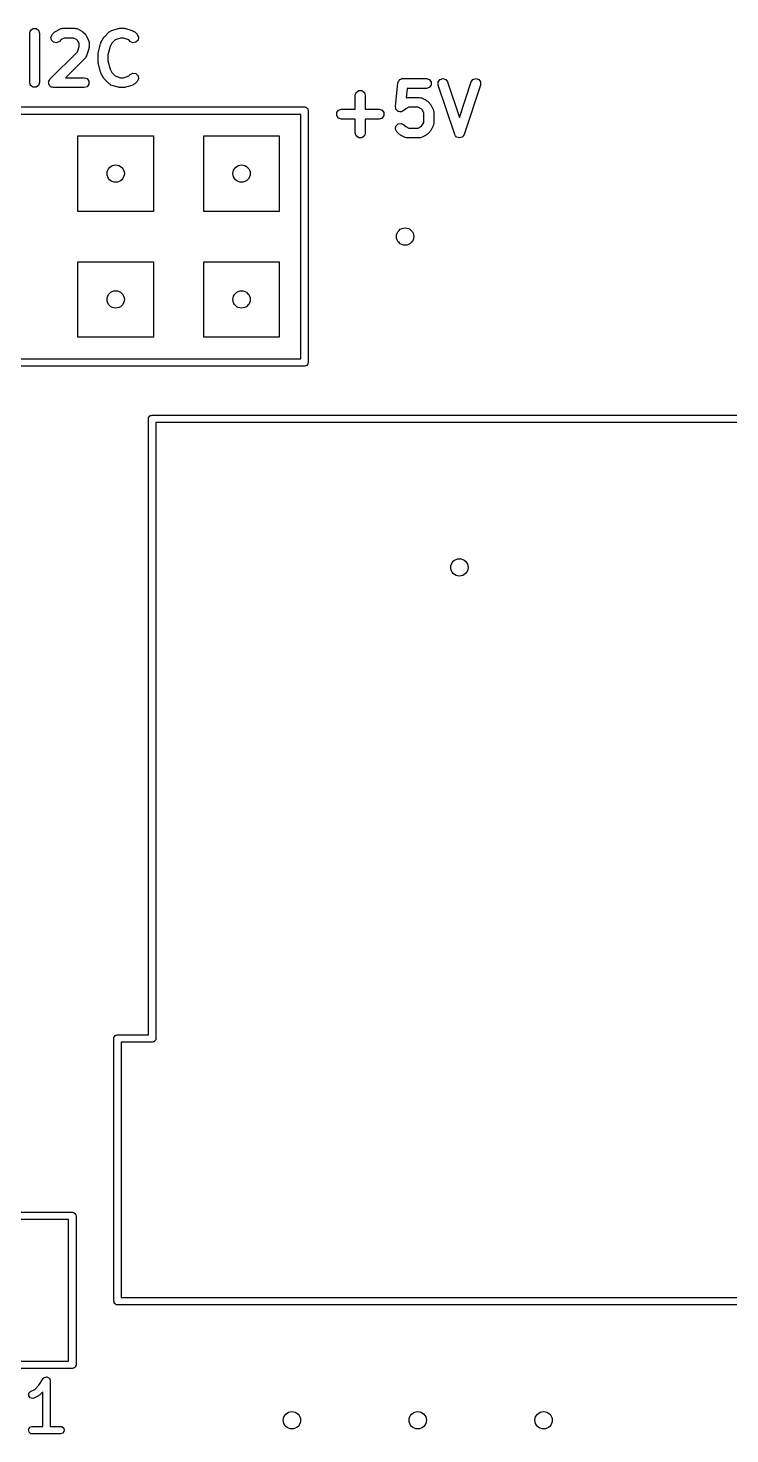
# Model space of a CAD drawing. Extents: x -0.01 to 2.5, y -0.97 to 0.18.
# Drawn here: x 0.69 to 1.248, y -0.941 to 0.176 of the extents above; entities that cross this region are included whole.
import ezdxf

# ---------------------------------------------------------------- set-up
doc = ezdxf.new("R2010")
doc.units = 0
doc.header["$MEASUREMENT"] = 0
doc.layers.add('BLACK', color=7, linetype='CONTINUOUS')

msp = doc.modelspace()

# ---------------------------------------------------------------- linework, layer by layer
at = {"layer": 'BLACK', "linetype": 'CONTINUOUS'}
for p, q in [((0.6917, 0.1716), (0.6924, 0.1739)), ((0.6917, 0.1322), (0.6917, 0.1716)), ((0.6924, 0.1739), (0.6944, 0.1753)), ((0.6944, 0.1753), (0.6968, 0.1753)), ((0.6968, 0.1753), (0.6988, 0.1739)), ((0.6988, 0.1739), (0.6996, 0.1716)), ((0.6996, 0.1716), (0.6996, 0.1322)), ((0.7086, 0.1684), (0.7097, 0.1706)), ((0.709, 0.166), (0.7086, 0.1684)), ((0.7097, 0.1706), (0.7116, 0.1725)), ((0.7116, 0.1725), (0.7122, 0.1728)), ((0.7122, 0.1728), (0.7126, 0.1732)), ((0.7126, 0.1732), (0.7164, 0.1751)), ((0.7164, 0.1751), (0.7173, 0.1752)), ((0.719, 0.1676), (0.7167, 0.1665)), ((0.7173, 0.1752), (0.7181, 0.1755)), ((0.7181, 0.1755), (0.7275, 0.1755)), ((0.7266, 0.1676), (0.719, 0.1676)), ((0.7289, 0.1665), (0.7266, 0.1676)), ((0.7275, 0.1755), (0.7284, 0.1752)), ((0.7284, 0.1752), (0.7293, 0.1751)), ((0.7293, 0.1751), (0.733, 0.1732)), ((0.733, 0.1732), (0.7335, 0.1728)), ((0.7335, 0.1728), (0.734, 0.1725)), ((0.734, 0.1725), (0.7359, 0.1706)), ((0.7359, 0.1706), (0.7362, 0.17)), ((0.7362, 0.17), (0.7366, 0.1696)), ((0.7366, 0.1696), (0.7385, 0.1658)), ((0.7483, 0.164), (0.7502, 0.1677)), ((0.7502, 0.1677), (0.7507, 0.1682)), ((0.7507, 0.1682), (0.751, 0.1687)), ((0.751, 0.1687), (0.7547, 0.1725)), ((0.7547, 0.1725), (0.7555, 0.1729)), ((0.7555, 0.1729), (0.7562, 0.1734)), ((0.7562, 0.1734), (0.7619, 0.1753)), ((0.7638, 0.1676), (0.7596, 0.1663)), ((0.7619, 0.1753), (0.7625, 0.1753)), ((0.7625, 0.1753), (0.7631, 0.1755)), ((0.7631, 0.1755), (0.7669, 0.1755)), ((0.7662, 0.1676), (0.7638, 0.1676)), ((0.7704, 0.1663), (0.7662, 0.1676)), ((0.7669, 0.1755), (0.7675, 0.1753)), ((0.7675, 0.1753), (0.7681, 0.1753)), ((0.7681, 0.1753), (0.7737, 0.1734)), ((0.7737, 0.1734), (0.7745, 0.1729)), ((0.7745, 0.1729), (0.7753, 0.1725)), ((0.7753, 0.1725), (0.7771, 0.1706)), ((0.7771, 0.1706), (0.7782, 0.1684)), ((0.7782, 0.1684), (0.7779, 0.166)), ((0.7078, 0.135), (0.7297, 0.1568)), ((0.7107, 0.1643), (0.709, 0.166)), ((0.7131, 0.1639), (0.7107, 0.1643)), ((0.7153, 0.165), (0.7131, 0.1639)), ((0.7167, 0.1665), (0.7153, 0.165)), ((0.7299, 0.1655), (0.7289, 0.1665)), ((0.7297, 0.1568), (0.7311, 0.161)), ((0.7311, 0.1631), (0.7299, 0.1655)), ((0.7311, 0.161), (0.7311, 0.1631)), ((0.7387, 0.1591), (0.7369, 0.1534)), ((0.7385, 0.1658), (0.7386, 0.1649)), ((0.7386, 0.1649), (0.7389, 0.1641)), ((0.7389, 0.1603), (0.7387, 0.1597)), ((0.7387, 0.1597), (0.7387, 0.1591)), ((0.7389, 0.1641), (0.7389, 0.1603)), ((0.7462, 0.1556), (0.748, 0.1631)), ((0.748, 0.1631), (0.7483, 0.1635)), ((0.7483, 0.1635), (0.7483, 0.164)), ((0.7556, 0.1608), (0.7539, 0.1542)), ((0.757, 0.1636), (0.7556, 0.1608)), ((0.7596, 0.1663), (0.757, 0.1636)), ((0.7716, 0.165), (0.7704, 0.1663)), ((0.7737, 0.1639), (0.7716, 0.165)), ((0.7761, 0.1643), (0.7737, 0.1639)), ((0.7779, 0.166), (0.7761, 0.1643)), ((0.7359, 0.1519), (0.7201, 0.1361)), ((0.7363, 0.1527), (0.7359, 0.1519)), ((0.7369, 0.1534), (0.7363, 0.1527)), ((0.7461, 0.1547), (0.7462, 0.1552)), ((0.7461, 0.1491), (0.7461, 0.1547)), ((0.7462, 0.1486), (0.7461, 0.1491)), ((0.7462, 0.1552), (0.7462, 0.1556)), ((0.7462, 0.1481), (0.7462, 0.1486)), ((0.748, 0.1406), (0.7462, 0.1481)), ((0.7539, 0.1542), (0.7539, 0.1496)), ((0.7539, 0.1496), (0.7556, 0.1429)), ((0.7069, 0.1334), (0.7074, 0.1342)), ((0.7074, 0.1342), (0.7078, 0.135)), ((0.7201, 0.1361), (0.735, 0.1361)), ((0.735, 0.1361), (0.7373, 0.1354)), ((0.7373, 0.1354), (0.7387, 0.1334)), ((0.7483, 0.1402), (0.748, 0.1406)), ((0.7483, 0.1398), (0.7483, 0.1402)), ((0.7502, 0.1361), (0.7483, 0.1398)), ((0.7507, 0.1356), (0.7502, 0.1361)), ((0.751, 0.135), (0.7507, 0.1356)), ((0.7547, 0.1313), (0.751, 0.135)), ((0.7556, 0.1429), (0.757, 0.1402)), ((0.757, 0.1402), (0.7596, 0.1375)), ((0.7596, 0.1375), (0.7638, 0.1361)), ((0.7638, 0.1361), (0.7662, 0.1361)), ((0.7662, 0.1361), (0.7704, 0.1375)), ((0.7704, 0.1375), (0.7716, 0.1387)), ((0.7716, 0.1387), (0.7737, 0.1398)), ((0.7737, 0.1398), (0.7761, 0.1395)), ((0.7761, 0.1395), (0.7779, 0.1377)), ((0.7782, 0.1353), (0.7771, 0.1332)), ((0.7779, 0.1377), (0.7782, 0.1353)), ((0.9849, 0.1334), (0.9852, 0.1342)), ((0.9852, 0.1342), (0.9856, 0.1344)), ((0.9856, 0.1344), (0.9858, 0.1348)), ((0.9858, 0.1348), (0.9866, 0.135)), ((0.9866, 0.135), (0.9873, 0.1354)), ((0.9873, 0.1354), (0.9877, 0.1354)), ((0.9877, 0.1354), (0.9881, 0.1355)), ((0.9881, 0.1355), (1.0069, 0.1355)), ((1.0069, 0.1355), (1.0092, 0.1348)), ((1.0092, 0.1348), (1.0106, 0.1328)), ((1.0162, 0.1328), (1.0177, 0.1347)), ((1.0177, 0.1347), (1.02, 0.1355)), ((1.02, 0.1355), (1.0223, 0.1348)), ((1.0223, 0.1348), (1.0237, 0.1328)), ((1.0425, 0.1328), (1.0439, 0.1348)), ((1.0439, 0.1348), (1.0463, 0.1355)), ((1.0463, 0.1355), (1.0486, 0.1347)), ((1.0486, 0.1347), (1.05, 0.1328)), ((0.6924, 0.1299), (0.6917, 0.1322)), ((0.6944, 0.1285), (0.6924, 0.1299)), ((0.6968, 0.1285), (0.6944, 0.1285)), ((0.6988, 0.1299), (0.6968, 0.1285)), ((0.6996, 0.1322), (0.6988, 0.1299)), ((0.7067, 0.1328), (0.7069, 0.1331)), ((0.7069, 0.1319), (0.7067, 0.1328)), ((0.7069, 0.1331), (0.7069, 0.1334)), ((0.7069, 0.131), (0.7069, 0.1319)), ((0.7071, 0.1307), (0.7069, 0.131)), ((0.7071, 0.1304), (0.7071, 0.1307)), ((0.7078, 0.1298), (0.7071, 0.1304)), ((0.7083, 0.129), (0.7078, 0.1298)), ((0.7086, 0.1289), (0.7083, 0.129)), ((0.7088, 0.1287), (0.7086, 0.1289)), ((0.7097, 0.1285), (0.7088, 0.1287)), ((0.7106, 0.1283), (0.7097, 0.1285)), ((0.735, 0.1283), (0.7106, 0.1283)), ((0.7373, 0.129), (0.735, 0.1283)), ((0.7387, 0.131), (0.7373, 0.129)), ((0.7387, 0.1334), (0.7387, 0.131)), ((0.7555, 0.1309), (0.7547, 0.1313)), ((0.7562, 0.1303), (0.7555, 0.1309)), ((0.7619, 0.1285), (0.7562, 0.1303)), ((0.7625, 0.1285), (0.7619, 0.1285)), ((0.7631, 0.1283), (0.7625, 0.1285)), ((0.7669, 0.1283), (0.7631, 0.1283)), ((0.7675, 0.1285), (0.7669, 0.1283)), ((0.7681, 0.1285), (0.7675, 0.1285)), ((0.7737, 0.1303), (0.7681, 0.1285)), ((0.7745, 0.1309), (0.7737, 0.1303)), ((0.7753, 0.1313), (0.7745, 0.1309)), ((0.7771, 0.1332), (0.7753, 0.1313)), ((0.9504, 0.1222), (0.9512, 0.1245)), ((0.9512, 0.1245), (0.9532, 0.1259)), ((0.9532, 0.1259), (0.9556, 0.1259)), ((0.9556, 0.1259), (0.9576, 0.1245)), ((0.9576, 0.1245), (0.9583, 0.1222)), ((0.9823, 0.1132), (0.9842, 0.132)), ((0.9842, 0.132), (0.9844, 0.1324)), ((0.9844, 0.1328), (0.9849, 0.1334)), ((0.9844, 0.1324), (0.9844, 0.1328)), ((0.9917, 0.1276), (0.9909, 0.1202)), ((1.0069, 0.1276), (0.9917, 0.1276)), ((1.0092, 0.1284), (1.0069, 0.1276)), ((1.0106, 0.1303), (1.0092, 0.1284)), ((1.0106, 0.1328), (1.0106, 0.1303)), ((1.0163, 0.1303), (1.0162, 0.1328)), ((1.0294, 0.091), (1.0163, 0.1303)), ((1.0237, 0.1328), (1.0331, 0.1046)), ((1.0331, 0.1046), (1.0425, 0.1328)), ((1.05, 0.1303), (1.0369, 0.091)), ((1.05, 0.1328), (1.05, 0.1303)), ((0.41, 0.113), (0.91, 0.113)), ((0.91, 0.113), (0.9104, 0.1129)), ((0.9104, 0.1129), (0.9105, 0.1129)), ((0.9105, 0.1129), (0.9106, 0.1128)), ((0.9106, 0.1128), (0.911, 0.1128)), ((0.911, 0.1128), (0.9116, 0.1123)), ((0.9116, 0.1123), (0.9123, 0.1119)), ((0.9123, 0.1119), (0.9124, 0.1116)), ((0.9124, 0.1116), (0.9126, 0.1115)), ((0.9504, 0.1111), (0.9504, 0.1222)), ((0.9583, 0.1222), (0.9583, 0.1111)), ((0.9826, 0.1121), (0.9823, 0.1132)), ((0.9827, 0.111), (0.9826, 0.1121)), ((0.9928, 0.1126), (0.9905, 0.1115)), ((0.9909, 0.1202), (0.991, 0.1202)), ((0.991, 0.1202), (0.9919, 0.1205)), ((0.9919, 0.1205), (1.0012, 0.1205)), ((1.0003, 0.1126), (0.9928, 0.1126)), ((1.0027, 0.1115), (1.0003, 0.1126)), ((1.0012, 0.1205), (1.0021, 0.1202)), ((1.0021, 0.1202), (1.003, 0.1201)), ((1.003, 0.1201), (1.0068, 0.1182)), ((1.0068, 0.1182), (1.0072, 0.1178)), ((1.0072, 0.1178), (1.0078, 0.1175)), ((1.0078, 0.1175), (1.0097, 0.1156)), ((1.0097, 0.1156), (1.0099, 0.115)), ((1.0099, 0.115), (1.0104, 0.1146)), ((1.0104, 0.1146), (1.0123, 0.1108)), ((0.907, 0.107), (0.413, 0.107)), ((0.907, -0.087), (0.907, 0.107)), ((0.9126, 0.1115), (0.9127, 0.1107)), ((0.9127, 0.1107), (0.913, 0.11)), ((0.913, 0.11), (0.913, -0.09)), ((0.9356, 0.1084), (0.9371, 0.1104)), ((0.9356, 0.106), (0.9356, 0.1084)), ((0.9371, 0.104), (0.9356, 0.106)), ((0.9371, 0.1104), (0.9394, 0.1111)), ((0.9394, 0.1033), (0.9371, 0.104)), ((0.9394, 0.1111), (0.9504, 0.1111)), ((0.9504, 0.1033), (0.9394, 0.1033)), ((0.9504, 0.0922), (0.9504, 0.1033)), ((0.9583, 0.1111), (0.9694, 0.1111)), ((0.9694, 0.1033), (0.9583, 0.1033)), ((0.9583, 0.1033), (0.9583, 0.0922)), ((0.9694, 0.1111), (0.9717, 0.1104)), ((0.9717, 0.104), (0.9694, 0.1033)), ((0.9717, 0.1104), (0.9731, 0.1084)), ((0.9731, 0.106), (0.9717, 0.104)), ((0.9731, 0.1084), (0.9731, 0.106)), ((0.9828, 0.1109), (0.9827, 0.111)), ((0.9829, 0.1108), (0.9828, 0.1109)), ((0.9837, 0.1101), (0.9829, 0.1108)), ((0.9845, 0.1093), (0.9837, 0.1101)), ((0.9846, 0.1093), (0.9845, 0.1093)), ((0.9847, 0.1092), (0.9846, 0.1093)), ((0.9858, 0.1091), (0.9847, 0.1092)), ((0.9869, 0.1089), (0.9858, 0.1091)), ((0.987, 0.109), (0.9869, 0.1089)), ((0.9871, 0.109), (0.987, 0.109)), ((0.988, 0.1095), (0.9871, 0.109)), ((0.989, 0.11), (0.988, 0.1095)), ((0.9905, 0.1115), (0.989, 0.11)), ((1.0036, 0.1105), (1.0027, 0.1115)), ((1.0048, 0.1081), (1.0036, 0.1105)), ((1.0036, 0.0983), (1.0048, 0.1006)), ((1.0048, 0.1006), (1.0048, 0.1081)), ((1.0123, 0.1108), (1.0124, 0.1099)), ((1.0124, 0.1099), (1.0127, 0.1091)), ((1.0127, 0.1091), (1.0127, 0.0997)), ((0.73, 0.03), (0.73, 0.09)), ((0.73, 0.09), (0.79, 0.09)), ((0.79, 0.09), (0.79, 0.03)), ((0.83, 0.03), (0.83, 0.09)), ((0.83, 0.09), (0.89, 0.09)), ((0.89, 0.09), (0.89, 0.03)), ((0.9512, 0.0899), (0.9504, 0.0922)), ((0.9532, 0.0885), (0.9512, 0.0899)), ((0.9576, 0.0899), (0.9556, 0.0885)), ((0.9583, 0.0922), (0.9576, 0.0899)), ((0.9824, 0.0953), (0.9827, 0.0977)), ((0.9835, 0.0932), (0.9824, 0.0953)), ((0.9827, 0.0977), (0.9845, 0.0995)), ((0.9853, 0.0913), (0.9835, 0.0932)), ((0.9845, 0.0995), (0.9869, 0.0998)), ((0.9859, 0.091), (0.9853, 0.0913)), ((0.9864, 0.0905), (0.9859, 0.091)), ((0.9901, 0.0887), (0.9864, 0.0905)), ((0.9869, 0.0998), (0.989, 0.0987)), ((0.989, 0.0987), (0.9905, 0.0973)), ((0.9905, 0.0973), (0.9928, 0.0961)), ((0.9928, 0.0961), (1.0003, 0.0961)), ((1.0003, 0.0961), (1.0027, 0.0973)), ((1.0027, 0.0973), (1.0036, 0.0983)), ((1.0068, 0.0905), (1.003, 0.0887)), ((1.0072, 0.091), (1.0068, 0.0905)), ((1.0078, 0.0913), (1.0072, 0.091)), ((1.0097, 0.0932), (1.0078, 0.0913)), ((1.0099, 0.0937), (1.0097, 0.0932)), ((1.0104, 0.0942), (1.0099, 0.0937)), ((1.0123, 0.0979), (1.0104, 0.0942)), ((1.0124, 0.0988), (1.0123, 0.0979)), ((1.0127, 0.0997), (1.0124, 0.0988)), ((1.0301, 0.09), (1.0294, 0.091)), ((1.0308, 0.089), (1.0301, 0.09)), ((1.0361, 0.09), (1.0355, 0.089)), ((1.0369, 0.091), (1.0361, 0.09)), ((0.9556, 0.0885), (0.9532, 0.0885)), ((0.991, 0.0885), (0.9901, 0.0887)), ((0.9919, 0.0883), (0.991, 0.0885)), ((1.0012, 0.0883), (0.9919, 0.0883)), ((1.0021, 0.0885), (1.0012, 0.0883)), ((1.003, 0.0887), (1.0021, 0.0885)), ((1.032, 0.0886), (1.0308, 0.089)), ((1.0308, 0.089), (1.0308, 0.089)), ((1.0308, 0.089), (1.0308, 0.089)), ((1.0331, 0.0883), (1.032, 0.0886)), ((1.0332, 0.0883), (1.0331, 0.0883)), ((1.0331, 0.0883), (1.0331, 0.0883)), ((1.0343, 0.0886), (1.0332, 0.0883)), ((1.0354, 0.089), (1.0343, 0.0886)), ((1.0355, 0.089), (1.0354, 0.089)), ((1.0354, 0.089), (1.0354, 0.089)), ((0.79, 0.03), (0.73, 0.03)), ((0.89, 0.03), (0.83, 0.03)), ((0.73, -0.07), (0.73, -0.01)), ((0.73, -0.01), (0.79, -0.01)), ((0.79, -0.01), (0.79, -0.07)), ((0.83, -0.07), (0.83, -0.01)), ((0.83, -0.01), (0.89, -0.01)), ((0.89, -0.01), (0.89, -0.07)), ((0.79, -0.07), (0.73, -0.07)), ((0.89, -0.07), (0.83, -0.07)), ((0.413, -0.087), (0.907, -0.087)), ((0.91, -0.093), (0.41, -0.093)), ((0.9107, -0.0927), (0.91, -0.093)), ((0.9115, -0.0926), (0.9107, -0.0927)), ((0.9116, -0.0924), (0.9115, -0.0926)), ((0.9119, -0.0923), (0.9116, -0.0924)), ((0.9123, -0.0916), (0.9119, -0.0923)), ((0.9128, -0.091), (0.9123, -0.0916)), ((0.9129, -0.0905), (0.9128, -0.0906)), ((0.9128, -0.0906), (0.9128, -0.091)), ((0.913, -0.09), (0.9129, -0.0904)), ((0.9129, -0.0904), (0.9129, -0.0905)), ((0.7861, -0.1341), (0.7862, -0.1337)), ((0.7862, -0.1337), (0.7867, -0.1331)), ((0.7867, -0.1331), (0.7871, -0.1325)), ((0.7871, -0.1325), (0.7873, -0.1324)), ((0.7873, -0.1324), (0.7875, -0.1322)), ((0.7875, -0.1322), (0.7883, -0.132)), ((0.7883, -0.132), (0.789, -0.1318)), ((0.789, -0.1318), (2.2024, -0.1318)), ((0.786, -0.1347), (0.7861, -0.1343)), ((0.786, -0.6239), (0.786, -0.1347)), ((0.7861, -0.1342), (0.7861, -0.1341)), ((0.7861, -0.1343), (0.7861, -0.1342)), ((1.2939, -0.1377), (0.7919, -0.1377)), ((0.7919, -0.1377), (0.7919, -0.6269)), ((0.7591, -0.6253), (0.7595, -0.6246)), ((0.7595, -0.6246), (0.7598, -0.6245)), ((0.7598, -0.6245), (0.7599, -0.6243)), ((0.7599, -0.6243), (0.7607, -0.6242)), ((0.7607, -0.6242), (0.7614, -0.6239)), ((0.7614, -0.6239), (0.786, -0.6239)), ((0.7585, -0.6263), (0.7586, -0.6262)), ((0.7585, -0.6265), (0.7585, -0.6263)), ((0.7585, -0.6269), (0.7585, -0.6265)), ((0.7585, -0.8355), (0.7585, -0.6269)), ((0.7586, -0.6258), (0.7591, -0.6253)), ((0.7586, -0.6262), (0.7586, -0.6258)), ((0.789, -0.6298), (0.7644, -0.6298)), ((0.7644, -0.6298), (0.7644, -0.8326)), ((0.7897, -0.6295), (0.789, -0.6298)), ((0.7905, -0.6294), (0.7897, -0.6295)), ((0.7906, -0.6292), (0.7905, -0.6294)), ((0.7909, -0.6291), (0.7906, -0.6292)), ((0.7913, -0.6284), (0.7909, -0.6291)), ((0.7918, -0.6279), (0.7913, -0.6284)), ((0.7919, -0.6274), (0.7918, -0.6275)), ((0.7918, -0.6275), (0.7918, -0.6279)), ((0.7919, -0.6269), (0.7919, -0.6272)), ((0.7919, -0.6272), (0.7919, -0.6274)), ((0.6498, -0.7648), (0.7256, -0.7648)), ((0.7256, -0.7648), (0.726, -0.7649)), ((0.726, -0.7649), (0.7261, -0.7649)), ((0.7261, -0.7649), (0.7262, -0.765)), ((0.7262, -0.765), (0.7266, -0.765)), ((0.7266, -0.765), (0.7272, -0.7655)), ((0.7272, -0.7655), (0.7279, -0.7659)), ((0.7279, -0.7659), (0.7279, -0.7661)), ((0.7279, -0.7661), (0.7281, -0.7663)), ((0.7281, -0.7663), (0.7283, -0.7671)), ((0.7283, -0.7671), (0.7285, -0.7678)), ((0.7285, -0.7678), (0.7285, -0.8859)), ((0.7226, -0.7707), (0.6469, -0.7707)), ((0.7226, -0.883), (0.7226, -0.7707)), ((0.7587, -0.8362), (0.7585, -0.8355)), ((0.7589, -0.837), (0.7587, -0.8362)), ((0.7591, -0.8372), (0.7589, -0.837)), ((0.7592, -0.8374), (0.7591, -0.8372)), ((0.7644, -0.8326), (1.2943, -0.8326)), ((0.7598, -0.8378), (0.7592, -0.8374)), ((0.7604, -0.8383), (0.7598, -0.8378)), ((0.7608, -0.8384), (0.7604, -0.8383)), ((0.7609, -0.8384), (0.7608, -0.8384)), ((0.761, -0.8384), (0.7609, -0.8384)), ((0.7614, -0.8385), (0.761, -0.8384)), ((2.2339, -0.8385), (0.7614, -0.8385)), ((0.6469, -0.883), (0.7226, -0.883)), ((0.7256, -0.8889), (0.6498, -0.8889)), ((0.7263, -0.8886), (0.7256, -0.8889)), ((0.7271, -0.8885), (0.7263, -0.8886)), ((0.7272, -0.8883), (0.7271, -0.8885)), ((0.7275, -0.8882), (0.7272, -0.8883)), ((0.7279, -0.8875), (0.7275, -0.8882)), ((0.7284, -0.8869), (0.7279, -0.8875)), ((0.7285, -0.8864), (0.7284, -0.8865)), ((0.7284, -0.8865), (0.7284, -0.8869)), ((0.7285, -0.8859), (0.7285, -0.8863)), ((0.7285, -0.8863), (0.7285, -0.8864)), ((0.6957, -0.9055), (0.699, -0.9023)), ((0.699, -0.9023), (0.7025, -0.8969)), ((0.7025, -0.8969), (0.7033, -0.8962)), ((0.7033, -0.8962), (0.7034, -0.8961)), ((0.7034, -0.8961), (0.7035, -0.896)), ((0.7035, -0.896), (0.7044, -0.8958)), ((0.7044, -0.8958), (0.7052, -0.8956)), ((0.7052, -0.8956), (0.7053, -0.8957)), ((0.7053, -0.8957), (0.7055, -0.8956)), ((0.7055, -0.8956), (0.7063, -0.8961)), ((0.7063, -0.8961), (0.707, -0.8964)), ((0.707, -0.8964), (0.7071, -0.8966)), ((0.7071, -0.8966), (0.7073, -0.8966)), ((0.7073, -0.8966), (0.7076, -0.8974)), ((0.7076, -0.8974), (0.7079, -0.8982)), ((0.7079, -0.8982), (0.7079, -0.8984)), ((0.7079, -0.8984), (0.708, -0.8985)), ((0.708, -0.8985), (0.708, -0.935)), ((0.6909, -0.9106), (0.691, -0.9086)), ((0.6921, -0.9122), (0.6909, -0.9106)), ((0.691, -0.9086), (0.6924, -0.9071)), ((0.6941, -0.9127), (0.6921, -0.9122)), ((0.6924, -0.9071), (0.6957, -0.9055)), ((0.6951, -0.9124), (0.6941, -0.9127)), ((0.6988, -0.9106), (0.6951, -0.9124)), ((0.6989, -0.9105), (0.6988, -0.9106)), ((0.6996, -0.91), (0.6989, -0.9105)), ((0.702, -0.9075), (0.6996, -0.91)), ((0.702, -0.935), (0.702, -0.9075)), ((0.6908, -0.9374), (0.6919, -0.9356)), ((0.6912, -0.9394), (0.6908, -0.9374)), ((0.6919, -0.9356), (0.6937, -0.935)), ((0.6937, -0.935), (0.702, -0.935)), ((0.708, -0.935), (0.7162, -0.935)), ((0.7162, -0.935), (0.7173, -0.9351)), ((0.7173, -0.9351), (0.7188, -0.9364)), ((0.7188, -0.9364), (0.7192, -0.9384)), ((0.6927, -0.9407), (0.6912, -0.9394)), ((0.6937, -0.9409), (0.6927, -0.9407)), ((0.7162, -0.9409), (0.6937, -0.9409)), ((0.7181, -0.9402), (0.7162, -0.9409)), ((0.7192, -0.9384), (0.7181, -0.9402))]:
    msp.add_line(p, q, dxfattribs=at)
at = {"layer": 'BLACK'}
for centre in [(0.76, 0.06), (0.86, 0.06), (0.99, 0.01), (0.76, -0.04), (0.86, -0.04), (1.0331, -0.2528), (0.9, -0.93), (1, -0.93), (1.1, -0.93)]:
    msp.add_circle(centre, 0.00689, dxfattribs=at)

doc.saveas('drawing.dxf')
